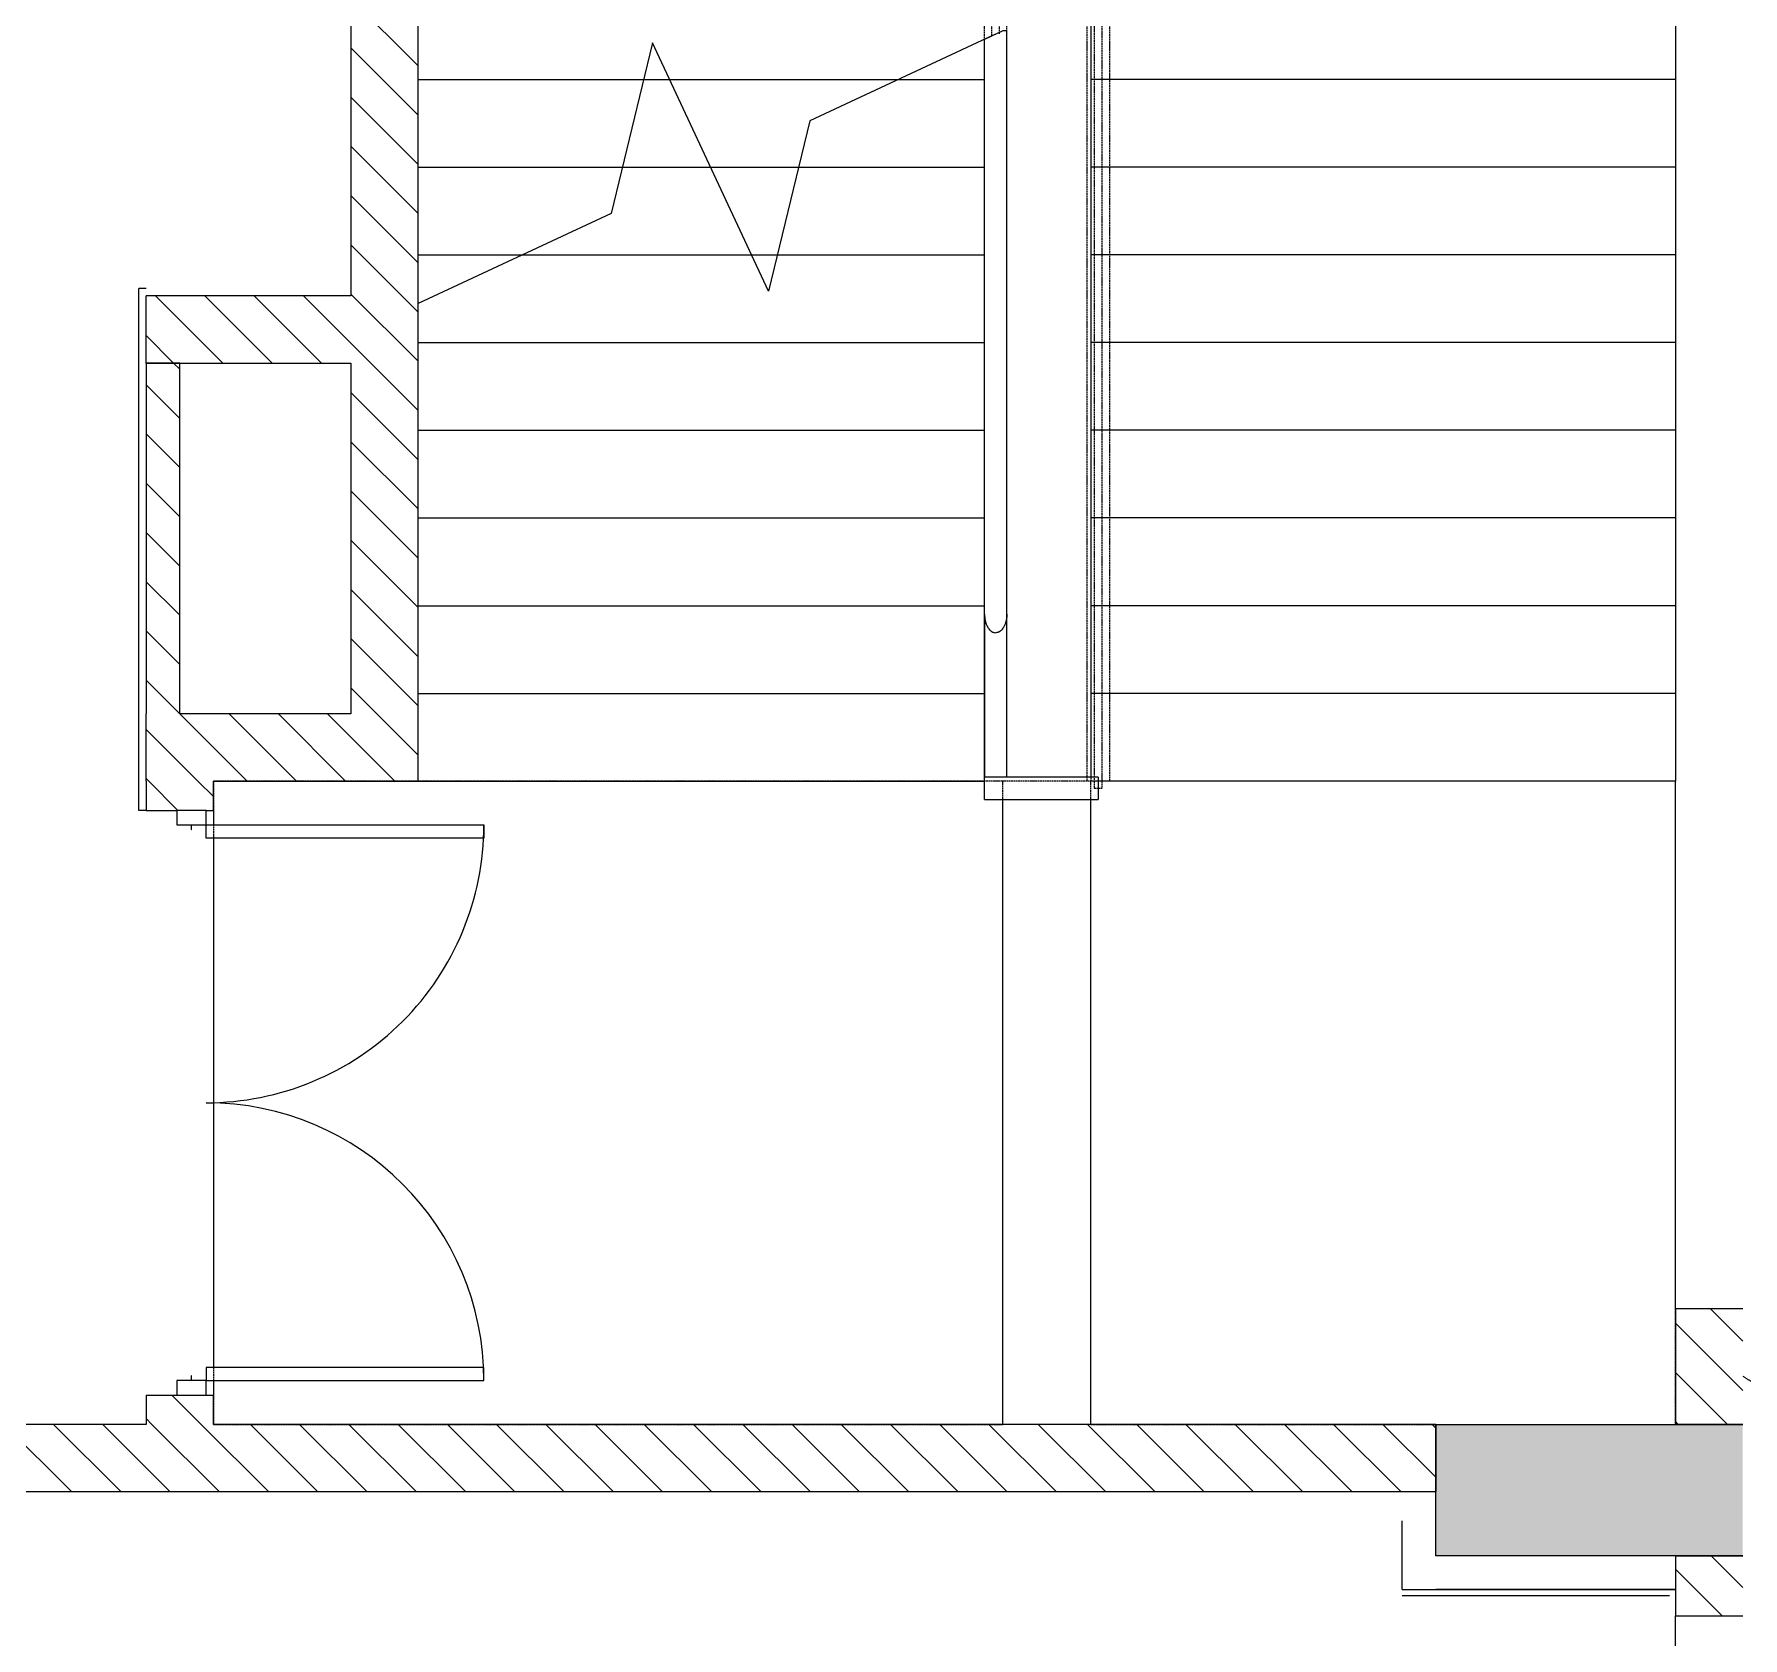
# Model space of a CAD drawing. Header units: millimetres. Extents: x -106145 to 154907, y -84585 to 152038.
# Drawn here: x 115546 to 121389, y 121075 to 126560 of the extents above; entities that cross this region are included whole.
import ezdxf

# ---------------------------------------------------------------- set-up
doc = ezdxf.new("R2010")
doc.units = ezdxf.units.MM
doc.linetypes.add('Cut Out Line', pattern=[1.9999999999999998, 0.9999999999999999, -0.9999999999999999])
doc.linetypes.add('Overhead', pattern=[3.96875, 2.38125, -1.5875])
for name, color, linetype, lineweight in [('A-DETL', 90, 'Continuous', 5), ('A-DOOR', 31, 'Continuous', 5), ('A-DOOR-FRAM', 31, 'Continuous', 9), ('A-FLOR-HRAL', 11, 'Continuous', 5), ('A-FLOR-HRAL-MBND', 5, 'Overhead', 5), ('A-WALL', 113, 'Continuous', 5), ('A-WALL-PATT', 111, 'Continuous', 5), ('S-COLS', 52, 'Continuous', 5), ('S-STRS', 31, 'Continuous', 5), ('S-STRS-MBND', 31, 'Overhead', 5)]:
    doc.layers.add(name, color=color, linetype=linetype, lineweight=lineweight)
pattern_1 = [(315, (0, 0), (84.1902546884139, 84.1902546884139), [])]

# ---------------------------------------------------------------- blocks, each defined once
blk = doc.blocks.new('M_Door-Passage-Double-Flush - BFWD1 2_0-15013245-Site Plan')
at = {"layer": 'A-DOOR', "color": 121, "lineweight": 9}
for p, q in [((-950.000000000002, 96.35000000000083), (-950.0000000000006, 1046.350000000001)), ((-950.0000000000006, 1046.350000000001), (-905.0000000000006, 1046.350000000001)), ((-905.0000000000006, 1046.350000000001), (-905.0000000000022, 96.35000000000083)), ((949.9999999999957, 1046.350000000001), (904.9999999999957, 1046.350000000001)), ((904.9999999999957, 1046.350000000001), (904.9999999999973, 96.35000000000083)), ((949.9999999999973, 96.35000000000083), (949.9999999999957, 1046.350000000001)), ((-905.0000000000022, 96.35000000000083), (-950.000000000002, 96.35000000000083)), ((904.9999999999973, 96.35000000000083), (949.9999999999973, 96.35000000000083))]:
    blk.add_line(p, q, dxfattribs=at)
at = {"layer": 'A-DOOR', "color": 41}
for centre, radius, start, end in [((-950.000000000002, 96.35000000000082), 950.0000000000009, 2.926110306946435e-13, 90.00000000000034), ((949.9999999999973, 96.35000000000082), 949.9999999999993, 89.9999999999997, 179.9999999999997)]:
    blk.add_arc(centre, radius, start, end, dxfattribs=at)
at = {"layer": 'A-DOOR-FRAM', "color": 121}
for p, q in [((-950.0000000000026, 96.35000000000225), (-1000.000000000002, 96.35000000000225)), ((-1000.000000000002, 96.35000000000225), (-1000.000000000002, -3.649999999995093)), ((-950.0000000000026, 46.58750000000141), (-950.0000000000026, 96.35000000000225)), ((949.9999999999967, 96.35000000000225), (949.9999999999967, 46.58750000000141)), ((999.9999999999969, 96.35000000000225), (949.9999999999967, 96.35000000000225)), ((999.9999999999969, -3.649999999995093), (999.9999999999969, 96.35000000000225)), ((-934.1250000000034, 46.58750000000141), (-950.0000000000026, 46.58750000000141)), ((-950.0000000000026, -3.649999999995076), (-950.0000000000026, 45.56250000000384)), ((-950.0000000000026, 45.56250000000384), (-934.1250000000034, 45.56250000000384)), ((-934.1250000000034, 45.56250000000384), (-934.1250000000034, 46.58750000000141)), ((949.9999999999967, 46.58750000000141), (934.1249999999978, 46.58750000000141)), ((934.1249999999978, 46.58750000000141), (934.1249999999978, 45.56250000000384)), ((934.1249999999978, 45.56250000000384), (949.9999999999967, 45.56250000000384)), ((949.9999999999967, 45.56250000000384), (949.9999999999967, -3.649999999995076)), ((-1000.000000000002, -3.649999999995093), (-950.0000000000026, -3.649999999995093)), ((949.9999999999967, -3.649999999995093), (999.9999999999969, -3.649999999995093))]:
    blk.add_line(p, q, dxfattribs=at)
blk = doc.blocks.new('Railing - Railing-13402336-Site Plan')
at = {"layer": 'A-FLOR-HRAL', "color": 41}
for p, q in [((118846.4482895582, 126565.6244025315), (118821.0482895582, 126553.7801880143)), ((118846.4482895582, 126565.6244025315), (118821.0482895582, 126553.7801880143)), ((118846.4482895582, 126561.3875352025), (118846.4482895582, 126565.6244025315))]:
    blk.add_line(p, q, dxfattribs=at)
at = {"layer": 'A-FLOR-HRAL-MBND', "color": 41}
for p, q in [((118821.0482895582, 127342.7523285714), (119158.7482895599, 127342.7523285717)), ((118821.0482895582, 127305.0523285717), (118821.0482895582, 127342.7523285714)), ((118821.0482895582, 127342.7523285714), (119158.7482895599, 127342.7523285717)), ((118821.0482895582, 127305.0523285717), (118821.0482895582, 127342.7523285714)), ((119158.7482895599, 127342.7523285717), (119196.4482895581, 127342.7523285717)), ((119158.7482895599, 127342.7523285717), (119196.4482895581, 127342.7523285717)), ((119196.4482895581, 127342.7523285717), (119196.4482895581, 124005.0504128444)), ((119196.4482895581, 127342.7523285717), (119196.4482895581, 124005.0504128444)), ((118821.0482895582, 126553.7801880143), (118821.0482895582, 127305.0523285717)), ((118821.0482895582, 126553.7801880143), (118821.0482895582, 127305.0523285717)), ((118846.4482895582, 127317.3523285714), (119158.7482895599, 127317.3523285717)), ((118846.4482895582, 127305.0523285717), (118846.4482895582, 127317.3523285714)), ((118846.4482895582, 127317.3523285714), (119158.7482895599, 127317.3523285717)), ((118846.4482895582, 127305.0523285717), (118846.4482895582, 127317.3523285714)), ((118846.4482895582, 126565.6244025315), (118846.4482895582, 127305.0523285717)), ((118846.4482895582, 126565.6244025315), (118846.4482895582, 127305.0523285717)), ((119158.7482895599, 127317.3523285717), (119171.0482895581, 127317.3523285717)), ((119158.7482895599, 127317.3523285717), (119171.0482895581, 127317.3523285717)), ((119171.0482895581, 127317.3523285717), (119171.0482895581, 124005.0504128444)), ((119171.0482895581, 127317.3523285717), (119171.0482895581, 124005.0504128444)), ((119171.0482895581, 124005.0504128444), (119171.0482895581, 123980.0523285716)), ((119171.0482895581, 124005.0504128444), (119171.0482895581, 123980.0523285716)), ((119196.4482895581, 124005.0504128444), (119196.4482895581, 123980.0523285716)), ((119196.4482895581, 124005.0504128444), (119196.4482895581, 123980.0523285716)), ((119196.4482895581, 123980.0523285716), (119171.0482895581, 123980.0523285716)), ((119196.4482895581, 123980.0523285716), (119171.0482895581, 123980.0523285716))]:
    blk.add_line(p, q, dxfattribs=at)
blk = doc.blocks.new('Top Rail Type - Top Rail_Internal_-13402402-Site Plan')
at = {"layer": 'A-FLOR-HRAL', "color": 41}
for p, q in [((118795.6482895583, 124576.2523285699), (118795.6482895583, 124018.7326247564)), ((118871.8482895583, 124018.7326247564), (118871.8482895583, 124576.2523285699)), ((119183.7482895583, 124018.1523285717), (118795.0679933736, 124018.1523285717)), ((118795.0679933736, 123941.9523285718), (119183.7482895583, 123941.9523285718))]:
    blk.add_line(p, q, dxfattribs=at)
at = {"layer": 'A-FLOR-HRAL', "color": 41, "flags": 128}
for points in [[(118795.0679933734, 123980.0523285716), (118795.0679933734, 123988.5303761554), (118795.0679933734, 123996.583299032), (118795.0679933734, 124003.8072900224), (118795.0679933734, 124009.8401080536)], [(119183.7482895581, 124018.1523285716), (119183.7482895581, 124017.1970820258), (119183.7482895581, 124014.3792424387), (119183.7482895581, 124009.8401080536), (119183.7482895581, 124003.8072900224), (119183.7482895581, 123996.583299032), (119183.7482895581, 123988.5303761554), (119183.7482895581, 123980.0523285716)], [(118795.0679933734, 123941.9523285716), (118795.0679933734, 123942.9075751175), (118795.0679933734, 123945.7254147045), (118795.0679933734, 123950.2645490896), (118795.0679933734, 123956.2973671208), (118795.0679933734, 123963.5213581112), (118795.0679933734, 123971.5742809879), (118795.0679933734, 123980.0523285716)], [(119183.7482895581, 123980.0523285716), (119183.7482895581, 123971.5742809879), (119183.7482895581, 123963.5213581112), (119183.7482895581, 123956.2973671208), (119183.7482895581, 123950.2645490896), (119183.7482895581, 123945.7254147045), (119183.7482895581, 123942.9075751175), (119183.7482895581, 123941.9523285716)]]:
    blk.add_lwpolyline(points, dxfattribs=at)
at = {"layer": 'A-FLOR-HRAL', "color": 41}
for points, knots in [([(118795.6482895582, 124576.2523285698), (118795.638382629, 124571.7080708508), (118796.0799853475, 124564.9698229617), (118797.5154017672, 124556.0480143478), (118798.8095252734, 124550.560778144), (118800.0961790804, 124546.241649889), (118801.1728427713, 124543.0181580766), (118802.3865740222, 124539.8460007739), (118803.7644759137, 124536.7700904463), (118805.2874177115, 124533.742654114), (118806.9431495175, 124530.7489940501), (118808.4650175996, 124528.3539314876), (118809.7792345811, 124526.52217537), (118810.8180667956, 124525.208929284), (118811.9085152835, 124523.9230057574), (118813.4241779387, 124522.2123115003), (118815.4362759358, 124520.1472387447), (118817.6010323591, 124518.284472352), (118819.4227184943, 124516.9800425416), (118820.8332197077, 124516.1177235854), (118822.2882927786, 124515.3602020775), (118824.2888987054, 124514.4529137732), (118827.9481013009, 124513.1585876863), (118831.3558774931, 124512.5447876066), (118833.7482895581, 124512.3566861128)], [0, 0, 0, 0, 0.1666666666666667, 0.25, 0.3333333333333333, 0.375, 0.4166666666666666, 0.4583333333333333, 0.5, 0.5416666666666666, 0.5833333333333333, 0.625, 0.6458333333333333, 0.6666666666666666, 0.6875, 0.7083333333333333, 0.75, 0.7916666666666666, 0.8125, 0.8333333333333333, 0.8541666666666666, 0.875, 0.9166666666666666, 1, 1, 1, 1]), ([(118871.8482895582, 124576.2523285698), (118871.8581964873, 124571.7080708508), (118871.416593751, 124564.9698231043), (118869.9811773787, 124556.0480141102), (118868.6870537539, 124550.5607788568), (118867.4004001903, 124546.2416486533), (118866.323735756, 124543.0181627937), (118865.1100072956, 124539.8459831415), (118863.7320949855, 124536.770156259), (118862.209192072, 124533.7424084958), (118860.553315147, 124530.7499107101), (118858.7276150403, 124527.8714979529), (118857.2113340563, 124525.8545238837), (118856.1329848424, 124524.5685317228), (118855.3987788525, 124523.7077073127), (118854.0722767478, 124522.2133636999), (118852.0603464469, 124520.1468728777), (118849.8955413881, 124518.284517754), (118848.0738616331, 124516.9800339913), (118846.6633591382, 124516.1177258726), (118845.2082864085, 124515.3602014789), (118843.2076803704, 124514.4529141153), (118839.5484778461, 124513.1585874293), (118836.1407016231, 124512.5447876066), (118833.7482895581, 124512.3566861128)], [-1, -1, -1, -1, -0.8333333333333333, -0.75, -0.6666666666666666, -0.625, -0.5833333333333333, -0.5416666666666666, -0.5, -0.4583333333333333, -0.4166666666666666, -0.375, -0.3333333333333333, -0.3229166666666666, -0.3125, -0.2916666666666666, -0.25, -0.2083333333333333, -0.1875, -0.1666666666666667, -0.1458333333333333, -0.125, -0.08333333333333333, 0, 0, 0, 0]), ([(118833.7482895581, 124018.7326247563), (118830.8514195791, 124018.7326247563), (118825.2206495008, 124018.7326247563), (118817.072049225, 124018.7326247563), (118809.795068186, 124018.7326247563), (118802.6930764232, 124018.7326247563), (118798.15288492, 124018.7326247563), (118796.0118823821, 124018.7326247563), (118795.6542770644, 124018.7326247563), (118795.6482895582, 124018.7326247563)], [0, 0, 0, 0, 0.1428571428571428, 0.2857142857142857, 0.4285714285714285, 0.5714285714285714, 0.7857142857142857, 0.8928571428571428, 1, 1, 1, 1]), ([(118871.8482895582, 124018.7326247563), (118871.8403062164, 124018.7326247563), (118871.2097494666, 124018.7326247563), (118868.3636756159, 124018.7326247563), (118863.7867686213, 124018.7326247563), (118856.6921467264, 124018.7326247563), (118848.4596768491, 124018.7326247563), (118840.1743769128, 124018.7326247563), (118835.9209420425, 124018.7326247563), (118833.7482895582, 124018.7326247563)], [0, 0, 0, 0, 0.1428571428571428, 0.2857142857142857, 0.4285714285714285, 0.5714285714285714, 0.7857142857142857, 0.8928571428571428, 1, 1, 1, 1])]:
    blk.add_open_spline(points, degree=3, knots=knots, dxfattribs=at)
blk = doc.blocks.new('Top Rail Type - Top Rail_Internal_-V34-Site Plan')
at = {"layer": 'A-FLOR-HRAL', "color": 41, "linetype": 'Overhead'}
for p, q in [((118833.7482895581, 127368.7326247561), (118833.7482895582, 127291.3720323867)), ((118833.7482895581, 127368.7326247561), (119158.7482895599, 127368.7326247563)), ((119222.4285857428, 127330.0523285717), (119145.0679933734, 127330.0523285717)), ((119145.0679933734, 127330.0523285717), (119145.0679933734, 124005.0504128444)), ((119158.7482895599, 127368.7326247563), (119158.74828956, 127291.3720323869)), ((119222.4285857428, 127330.0523285717), (119222.4285857428, 124005.0504128444)), ((118795.0679933735, 127305.0523285717), (118872.4285857428, 127305.0523285717)), ((118795.0679933735, 126541.6653769423), (118795.0679933735, 127305.0523285717)), ((118833.7482895582, 127291.3720323867), (119158.74828956, 127291.3720323869)), ((118872.4285857428, 126571.3599867268), (118872.4285857428, 127305.0523285717)), ((119222.4285857428, 124005.0504128444), (119145.0679933734, 124005.0504128444))]:
    blk.add_line(p, q, dxfattribs=at)
at = {"layer": 'A-FLOR-HRAL', "color": 41}
for p, q in [((118858.7482895581, 126571.3599867268), (118795.0679933735, 126541.6653769423)), ((118872.4285857428, 126571.3599867268), (118858.7482895581, 126571.3599867268)), ((118872.4285857428, 124018.7326247563), (118872.4285857428, 126571.3599867268)), ((118795.0679933734, 124009.8401080536), (118795.0679933735, 126541.6653769423)), ((119183.7482895581, 124018.7326247563), (118872.4285857428, 124018.7326247563)), ((119183.7482895581, 123941.3720323869), (118795.0679933734, 123941.3720323869))]:
    blk.add_line(p, q, dxfattribs=at)
blk = doc.blocks.new('MM-HOSPITAL BLOCK-C_2022_05_03_CENTRAL_rvt-1-Site Plan')
at = {"layer": 'A-WALL-PATT'}
h = blk.add_hatch(dxfattribs=at)
h.set_pattern_fill('FP_10', color=90, style=0, pattern_type=2)
h.set_pattern_definition(pattern_1)
h.paths.add_polyline_path([(116628.7482895583, 124005.0523285718), (116858.7482895583, 124005.0523285719), (116858.7482895583, 128835.0523285719), (116628.7482895583, 128835.0523285719), (116628.7482895583, 124235.0523285718)], flags=0)
h = blk.add_hatch(dxfattribs=at)
h.set_pattern_fill('FP_10', color=90, style=0, pattern_type=2)
h.set_pattern_definition(pattern_1)
h.paths.add_polyline_path([(115928.7482895584, 125435.0523285716), (116628.7482895583, 125435.0523285716), (116628.7482895583, 125665.0523285716), (115928.7482895584, 125665.0523285716)], flags=0)
h = blk.add_hatch(dxfattribs=at)
h.set_pattern_fill('FP_10', color=90, style=0, pattern_type=2)
h.set_pattern_definition(pattern_1)
h.paths.add_polyline_path([(115928.7482895584, 124235.0523285716), (116043.7482895584, 124235.0523285716), (116043.7482895584, 125435.0523285716), (115928.7482895584, 125435.0523285716)], flags=0)
h = blk.add_hatch(dxfattribs=at)
h.set_pattern_fill('FP_10', color=90, style=0, pattern_type=2)
h.set_pattern_definition(pattern_1)
h.paths.add_polyline_path([(115928.7482895584, 124005.0523285716), (116628.7482895583, 124005.0523285718), (116628.7482895583, 124235.0523285718), (115928.7482895584, 124235.0523285716)], flags=0)
h = blk.add_hatch(dxfattribs=at)
h.set_pattern_fill('FP_10', color=90, style=0, pattern_type=2)
h.set_pattern_definition(pattern_1)
h.paths.add_polyline_path([(115928.7482895584, 121805.0523285717), (116158.7482895584, 121805.0523285717), (116158.7482895584, 121905.0523285716), (115928.7482895584, 121905.0523285716)], flags=0)
h.paths.add_polyline_path([(116083.9857895584, 123905.0523285716), (116158.7482895584, 123905.0523285716), (116158.7482895584, 124005.0523285717), (115928.7482895584, 124005.0523285716), (115928.7482895584, 123905.0523285716), (116082.9607895583, 123905.0523285716)], flags=0)
h = blk.add_hatch(dxfattribs=at)
h.set_pattern_fill('FP_10', color=90, style=0, pattern_type=2)
h.set_pattern_definition(pattern_1)
h.paths.add_polyline_path([(121388.7482895583, 121805.0523285717), (121388.7482895583, 122200.0523285716), (121158.7482895583, 122200.0523285716), (121158.7482895583, 121805.0523285717)], flags=0)
h = blk.add_hatch(dxfattribs=at)
h.set_pattern_fill('FP_10', color=90, style=0, pattern_type=2)
h.set_pattern_definition(pattern_1)
h.paths.add_polyline_path([(118479.2559947675, 121575.0523285717), (120338.7482895583, 121575.0523285717), (120338.7482895583, 121805.0523285717), (107981.7485964429, 121805.0523285718), (107981.7485964429, 121575.0523285717), (116378.8624034534, 121575.0523285717)], flags=0)
h = blk.add_hatch(dxfattribs=at)
h.set_pattern_fill('FP_10', color=90, style=0, pattern_type=2)
h.set_pattern_definition(pattern_1)
h.paths.add_polyline_path([(121158.7482895457, 121150.0523285717), (121388.7482895457, 121150.0523285717), (121388.7482895457, 121355.0523285717), (121158.7482895457, 121352.0523285717)], flags=0)
at = {"layer": 'S-COLS'}
blk.add_hatch(color=256, dxfattribs=at).paths.add_polyline_path([(121388.7482895583, 121355.0523285717), (121388.7482895583, 121805.0523285717), (120338.7482895583, 121805.0523285717), (120338.7482895583, 121355.0523285717), (120579.6495860815, 121355.0523285717)], flags=0)
at = {"layer": 'A-DETL', "color": 41, "linetype": 'Cut Out Line'}
blk.add_line((122288.7482895582, 121380.0523285714), (121388.7482895395, 121970.0523285714), dxfattribs=at)
at = {"layer": 'A-WALL', "color": 61, "lineweight": 18}
for p, q in [((116628.7482895581, 128835.0523285717), (116628.7482895581, 125665.0523285714)), ((116858.7482895581, 124005.0523285717), (116858.7482895581, 128835.0523285717)), ((116628.7482895581, 125665.0523285714), (115928.7482895582, 125665.0523285714)), ((115928.7482895582, 125435.0523285714), (115928.7482895582, 125665.0523285714)), ((115928.7482895582, 125435.0523285714), (115928.7482895582, 124235.0523285714)), ((116043.7482895582, 125435.0523285714), (115928.7482895582, 125435.0523285714)), ((115928.7482895582, 125435.0523285714), (116628.7482895581, 125435.0523285714)), ((116043.7482895582, 124235.0523285715), (116043.7482895582, 125435.0523285714)), ((116628.7482895581, 125435.0523285714), (116628.7482895581, 124235.0523285717)), ((115928.7482895582, 124005.0523285714), (115928.7482895582, 124235.0523285714)), ((116628.7482895581, 124235.0523285717), (116043.7482895582, 124235.0523285715)), ((115928.7482895582, 124005.0523285714), (115928.7482895582, 123905.0523285714)), ((116158.7482895582, 124005.0523285715), (116628.7482895581, 124005.0523285717)), ((116158.7482895582, 123905.0523285714), (116158.7482895582, 124005.0523285715)), ((116628.7482895581, 124005.0523285717), (116858.7482895581, 124005.0523285717)), ((115928.7482895582, 123905.0523285714), (116033.7482895583, 123905.0523285714)), ((116133.7482895583, 123905.0523285714), (116158.7482895582, 123905.0523285714)), ((121158.7482895581, 122200.0523285714), (121158.7482895581, 121805.0523285716)), ((121388.7482895581, 122200.0523285714), (121158.7482895581, 122200.0523285714)), ((115928.7482895582, 121905.0523285714), (115928.7482895582, 121805.0523285716)), ((115928.7482895582, 121905.0523285714), (116033.7482895583, 121905.0523285714)), ((116133.7482895583, 121905.0523285714), (116158.7482895582, 121905.0523285714)), ((116158.7482895582, 121805.0523285716), (116158.7482895582, 121905.0523285714)), ((115928.7482895582, 121805.0523285716), (108878.7291376955, 121805.0523285716)), ((120338.7482895582, 121805.0523285716), (116158.7482895582, 121805.0523285716)), ((120338.7482895582, 121805.0523285716), (120338.7482895582, 121575.0523285716)), ((121388.7482895581, 121805.0523285716), (121158.7482895581, 121805.0523285716)), ((121158.7482895456, 121355.0523285716), (121388.7482895456, 121355.0523285716)), ((121158.7482895456, 121352.0523285716), (121158.7482895456, 121150.0523285716)), ((121158.7482895456, 121150.0523285716), (121388.7482895456, 121150.0523285716))]:
    blk.add_line(p, q, dxfattribs=at)
at = {"layer": 'A-WALL', "color": 41}
for p, q in [((115903.7482895582, 123905.0523285715), (115903.7482895582, 125690.0523285714)), ((115928.7482895582, 125690.0523285714), (115903.7482895582, 125690.0523285714)), ((115928.7482895582, 123905.0523285715), (115903.7482895582, 123905.0523285715)), ((107981.7485964428, 121575.0523285716), (120338.7482895582, 121575.0523285716)), ((120223.7482895581, 121240.0523285716), (120223.7482895581, 121475.1722624956)), ((120223.7482895581, 121240.0523285716), (120338.7482895582, 121240.0523285716)), ((120223.7482895581, 121240.0523285716), (121158.7482895456, 121240.0523285716)), ((121137.7482895456, 121219.0523285716), (120223.7482895581, 121219.0523285716)), ((121158.7482895456, 121240.0523285716), (120338.7482895582, 121240.0523285716)), ((121158.7482895581, 118170.0517573298), (121158.7482895582, 121150.0523285716))]:
    blk.add_line(p, q, dxfattribs=at)
at = {"layer": 'S-COLS', "color": 41}
for p, q in [((120338.7482895582, 121355.0523285716), (120338.7482895582, 121805.0523285716)), ((120338.7482895582, 121805.0523285716), (121388.7482895582, 121805.0523285716)), ((121388.7482895582, 121355.0523285716), (120338.7482895582, 121355.0523285716))]:
    blk.add_line(p, q, dxfattribs=at)
at = {"layer": 'S-STRS', "color": 41}
for p, q in [((119158.7482895581, 126705.0504128444), (119158.7482895581, 126405.0504128444)), ((121158.7482895581, 126705.0504128444), (121158.7482895581, 126405.0504128444)), ((116858.7482895581, 126405.0523285718), (117630.3080274298, 126405.0523285718)), ((117630.3080274298, 126405.0523285718), (117718.8559921116, 126405.0523285718)), ((117718.8559921116, 126405.0523285718), (118502.100365711, 126405.0523285718)), ((118502.100365711, 126405.0523285718), (118795.0679933734, 126405.0523285718)), ((119158.7482895581, 126405.0504128444), (119158.7482895581, 126105.0504128444)), ((121158.7482895581, 126405.0504128444), (119158.7482895581, 126405.0504128444)), ((121158.7482895581, 126405.0504128444), (121158.7482895581, 126105.0504128444)), ((116858.7482895581, 126105.0523285717), (117557.3988216721, 126105.0523285717)), ((117557.3988216721, 126105.0523285717), (117858.7482895581, 126105.0523285717)), ((117858.7482895581, 126105.0523285717), (118160.0977574441, 126105.0523285717)), ((118160.0977574441, 126105.0523285717), (118795.0679933734, 126105.0523285717)), ((119158.7482895581, 126105.0504128444), (119158.7482895581, 125805.0504128445)), ((121158.7482895581, 126105.0504128444), (119158.7482895581, 126105.0504128444)), ((121158.7482895581, 126105.0504128444), (121158.7482895581, 125805.0504128444)), ((116858.7482895581, 125805.0523285718), (117215.3962134052, 125805.0523285718)), ((117215.3962134052, 125805.0523285717), (117998.6405870047, 125805.0523285717)), ((117998.6405870047, 125805.0523285717), (118087.1885516865, 125805.0523285717)), ((118087.1885516865, 125805.0523285717), (118795.0679933734, 125805.0523285717)), ((119158.7482895581, 125805.0504128445), (119158.7482895581, 125505.0504128444)), ((121158.7482895581, 125805.0504128444), (119158.7482895581, 125805.0504128445)), ((121158.7482895581, 125805.0504128444), (121158.7482895581, 125505.0504128444)), ((116858.7482895581, 125505.0523285718), (118795.0679933734, 125505.0523285717)), ((119158.7482895581, 125505.0504128444), (119158.7482895581, 125205.0504128444)), ((121158.7482895581, 125505.0504128444), (119158.7482895581, 125505.0504128444)), ((121158.7482895581, 125505.0504128444), (121158.7482895581, 125205.0504128444)), ((116858.7482895581, 125205.0523285717), (118795.0679933734, 125205.0523285717)), ((119158.7482895581, 125205.0504128444), (119158.7482895581, 124905.0504128444)), ((121158.7482895581, 125205.0504128444), (119158.7482895581, 125205.0504128444)), ((121158.7482895581, 125205.0504128444), (121158.7482895581, 124905.0504128444)), ((116858.7482895581, 124905.0523285717), (118795.0679933734, 124905.0523285717)), ((119158.7482895581, 124905.0504128444), (119158.7482895581, 124605.0504128444)), ((121158.7482895581, 124905.0504128444), (119158.7482895581, 124905.0504128444)), ((121158.7482895581, 124905.0504128444), (121158.7482895581, 124605.0504128444)), ((116858.7482895581, 124605.0523285717), (118795.0679933734, 124605.0523285717)), ((119158.7482895581, 124605.0504128444), (119158.7482895581, 124305.0504128444)), ((121158.7482895581, 124605.0504128444), (119158.7482895581, 124605.0504128444)), ((121158.7482895581, 124605.0504128444), (121158.7482895581, 124305.0504128444)), ((116858.7482895581, 124305.0523285717), (118795.0679933734, 124305.0523285717)), ((119158.7482895581, 124305.0504128444), (119158.7482895581, 124018.7326247563)), ((121158.7482895581, 124305.0504128444), (119158.7482895581, 124305.0504128444)), ((121158.7482895581, 124305.0504128444), (121158.7482895581, 124005.0504128444)), ((116858.7482895581, 124005.0523285717), (118795.0679933734, 124005.0523285717)), ((121158.7482895581, 124005.0504128444), (119183.7482895581, 124005.0504128444)), ((121158.7482895581, 122200.0523285714), (121158.7482895581, 124005.0504128444)), ((118858.7482895583, 121805.0523285716), (118858.7482895583, 123941.3720323869)), ((119158.7482895583, 121805.0523285716), (119158.7482895583, 123941.3720323869)), ((116158.7482895582, 123905.0523285715), (116158.7482895582, 123855.0523285714)), ((116158.7482895582, 123810.0523285714), (116158.7482895582, 122000.0523285714)), ((116158.7482895582, 121955.0523285714), (116158.7482895582, 121905.0523285715))]:
    blk.add_line(p, q, dxfattribs=at)
at = {"layer": 'S-STRS', "color": 41, "linetype": 'Overhead'}
for p, q in [((116858.7482895581, 126405.0523285718), (117630.3080274298, 126405.0523285718)), ((117630.3080274298, 126405.0523285718), (117718.8559921116, 126405.0523285718)), ((117718.8559921116, 126405.0523285718), (118502.100365711, 126405.0523285718)), ((118502.100365711, 126405.0523285718), (118795.0679933734, 126405.0523285718)), ((121158.7482895581, 126405.0504128444), (119158.7482895581, 126405.0504128444)), ((116858.7482895581, 126105.0523285717), (117557.3988216721, 126105.0523285717)), ((117557.3988216721, 126105.0523285717), (117858.7482895581, 126105.0523285717)), ((117858.7482895581, 126105.0523285717), (118160.0977574441, 126105.0523285717)), ((118160.0977574441, 126105.0523285717), (118795.0679933734, 126105.0523285717)), ((121158.7482895581, 126105.0504128444), (119158.7482895581, 126105.0504128444)), ((116858.7482895581, 125805.0523285718), (117215.3962134052, 125805.0523285718)), ((117215.3962134052, 125805.0523285717), (117998.6405870047, 125805.0523285717)), ((117998.6405870047, 125805.0523285717), (118087.1885516865, 125805.0523285717)), ((118087.1885516865, 125805.0523285717), (118795.0679933734, 125805.0523285717)), ((121158.7482895581, 125805.0504128444), (119158.7482895581, 125805.0504128445)), ((116858.7482895581, 125505.0523285718), (118795.0679933734, 125505.0523285717)), ((121158.7482895581, 125505.0504128444), (119158.7482895581, 125505.0504128444)), ((116858.7482895581, 125205.0523285717), (118795.0679933734, 125205.0523285717)), ((121158.7482895581, 125205.0504128444), (119158.7482895581, 125205.0504128444)), ((116858.7482895581, 124905.0523285717), (118795.0679933734, 124905.0523285717)), ((121158.7482895581, 124905.0504128444), (119158.7482895581, 124905.0504128444)), ((116858.7482895581, 124605.0523285717), (118795.0679933734, 124605.0523285717)), ((121158.7482895581, 124605.0504128444), (119158.7482895581, 124605.0504128444)), ((116858.7482895581, 124305.0523285717), (118795.0679933734, 124305.0523285717)), ((121158.7482895581, 124305.0504128444), (119158.7482895581, 124305.0504128444)), ((116858.7482895581, 124005.0523285717), (118795.0679933734, 124005.0523285717)), ((121158.7482895581, 124005.0504128444), (119183.7482895581, 124005.0504128444)), ((118858.7482895583, 121805.0523285716), (118858.7482895583, 123941.3720323869)), ((119158.7482895583, 121805.0523285716), (119158.7482895583, 123941.3720323869))]:
    blk.add_line(p, q, dxfattribs=at)
at = {"layer": 'S-STRS-MBND', "color": 41}
for p, q in [((116858.7482895581, 126405.0523285656), (116858.7482895581, 127305.0523285717)), ((119158.7482895581, 127305.0504128444), (119158.7482895581, 124005.0504128444)), ((121158.7482895581, 127305.0504128444), (121158.7482895581, 124005.0504128444)), ((116858.7482895581, 126405.0523285718), (117630.3080274298, 126405.0523285718)), ((116858.7482895581, 126405.0523285718), (117630.3080274298, 126405.0523285718)), ((117718.8559921116, 126405.0523285718), (118502.100365711, 126405.0523285718)), ((117718.8559921116, 126405.0523285718), (118502.100365711, 126405.0523285718)), ((121158.7482895581, 126405.0504128444), (119158.7482895581, 126405.0504128444)), ((121158.7482895581, 126405.0504128444), (119158.7482895581, 126405.0504128444)), ((116858.7482895581, 126105.0523285717), (117557.3988216721, 126105.0523285717)), ((116858.7482895581, 126105.0523285717), (117557.3988216721, 126105.0523285717)), ((117858.7482895581, 126105.0523285717), (118160.0977574441, 126105.0523285717)), ((117858.7482895581, 126105.0523285717), (118160.0977574441, 126105.0523285717)), ((121158.7482895581, 126105.0504128444), (119158.7482895581, 126105.0504128444)), ((121158.7482895581, 126105.0504128444), (119158.7482895581, 126105.0504128444)), ((116858.7482895581, 125805.0523285717), (117215.3962134052, 125805.0523285717)), ((116858.7482895581, 125805.0523285717), (117215.3962134052, 125805.0523285717)), ((117998.6405870047, 125805.0523285717), (118087.1885516865, 125805.0523285717)), ((117998.6405870047, 125805.0523285717), (118087.1885516865, 125805.0523285717)), ((121158.7482895581, 125805.0504128444), (119158.7482895581, 125805.0504128445)), ((121158.7482895581, 125805.0504128444), (119158.7482895581, 125805.0504128445)), ((121158.7482895581, 125505.0504128444), (119158.7482895581, 125505.0504128444)), ((121158.7482895581, 125505.0504128444), (119158.7482895581, 125505.0504128444)), ((121158.7482895581, 125205.0504128444), (119158.7482895581, 125205.0504128444)), ((121158.7482895581, 125205.0504128444), (119158.7482895581, 125205.0504128444)), ((121158.7482895581, 124905.0504128444), (119158.7482895581, 124905.0504128444)), ((121158.7482895581, 124905.0504128444), (119158.7482895581, 124905.0504128444)), ((121158.7482895581, 124605.0504128444), (119158.7482895581, 124605.0504128444)), ((121158.7482895581, 124605.0504128444), (119158.7482895581, 124605.0504128444)), ((121158.7482895581, 124305.0504128444), (119158.7482895581, 124305.0504128444)), ((121158.7482895581, 124305.0504128444), (119158.7482895581, 124305.0504128444)), ((116158.7482895582, 124005.0525775654), (116158.7482895582, 121805.0523285716)), ((118858.7482895581, 124005.0525775654), (116158.7482895582, 124005.0525775654)), ((118858.7482895583, 121805.0523285716), (118858.7482895583, 124005.0523285716)), ((119158.7482895583, 124005.0523285716), (118858.7482895583, 124005.0523285716)), ((118858.7482895583, 121805.0523285716), (118858.7482895583, 124005.0523285716)), ((119158.7482895583, 121805.0523285716), (119158.7482895583, 124005.0523285716)), ((119158.7482895583, 121805.0523285716), (119158.7482895583, 124005.0523285716)), ((121158.7482895581, 124005.0504128444), (119158.7482895581, 124005.0504128444)), ((121158.7482895581, 124005.0504128444), (119158.7482895581, 124005.0504128444)), ((121158.7482895581, 121805.0523285716), (121158.7482895581, 124005.0523285716)), ((116158.7482895582, 121805.0523285716), (118858.7482895581, 121805.0523285716)), ((119158.7482895583, 121805.0523285716), (118858.7482895583, 121805.0523285716)), ((119158.7482895583, 121805.0523285716), (121158.7482895581, 121805.0523285716))]:
    blk.add_line(p, q, dxfattribs=at)
at = {"layer": 'S-STRS-MBND', "color": 41, "linetype": 'Continuous'}
for p, q in [((117660.6459793672, 126529.8841037452), (117518.8828694194, 125946.570480419)), ((118056.8505997491, 125680.2205533983), (117660.6459793672, 126529.8841037452)), ((118821.0482895582, 126553.7801880143), (118198.6137096969, 126263.5341767245)), ((118198.6137096969, 126263.5341767245), (118056.8505997491, 125680.2205533984)), ((117518.8828694194, 125946.570480419), (116858.7482895581, 125638.7446704168))]:
    blk.add_line(p, q, dxfattribs=at)
at = {"color": 253, "lineweight": 5}
for name in ['Top Rail Type - Top Rail_Internal_-V34-Site Plan', 'Railing - Railing-13402336-Site Plan', 'Top Rail Type - Top Rail_Internal_-13402402-Site Plan']:
    blk.add_blockref(name, (0, 0), dxfattribs=at)
at = {"color": 253, "lineweight": 5, "rotation": 270}
blk.add_blockref('M_Door-Passage-Double-Flush - BFWD1 2_0-15013245-Site Plan', (116037.3982895582, 122905.0523285714), dxfattribs=at)

msp = doc.modelspace()

# ---------------------------------------------------------------- block references
at = {"lineweight": 5}
msp.add_blockref('MM-HOSPITAL BLOCK-C_2022_05_03_CENTRAL_rvt-1-Site Plan', (0, 0), dxfattribs=at)

doc.saveas('drawing.dxf')
